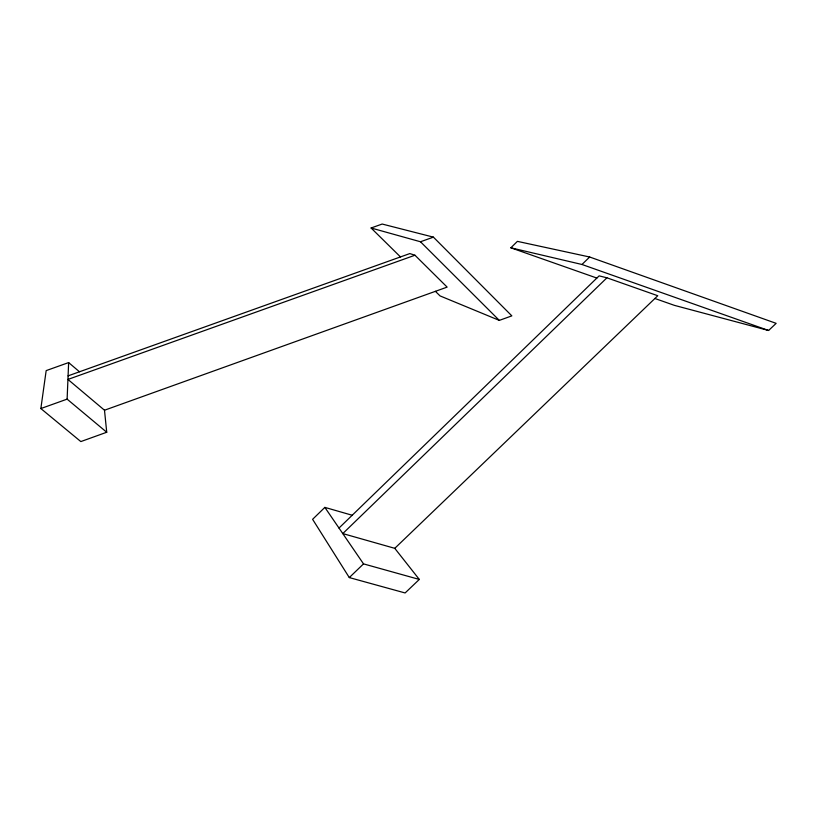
<?xml version="1.0" encoding="UTF-8"?>
<svg xmlns="http://www.w3.org/2000/svg" width="817" height="817" viewBox="0 0 817 817"><rect width="100%" height="100%" fill="white"/><g stroke="black" fill="none" stroke-linecap="round" stroke-linejoin="round"><path stroke-width="1.23" d="M106.731 432.254L67.117 399.135L68.638 362.585L46.171 370.612L40.85 408.551L80.832 441.578L106.731 432.254L104.494 410.226L67.944 379.435L414.954 255.231L447.134 287.114L104.494 410.226M596.859 278.066L510.86 247.806L517.406 241.362L589.66 257.008L776.15 323.348L768.593 330.487L674.423 305.364L654.897 298.491M352.188 515.251L324.86 507.388L312.605 519.316L349.288 577.578L405.12 592.958L419.305 579.437L394.774 548.33L342.793 533.583L606.929 277.811L657.767 295.734L394.774 548.33M510.86 247.806L581.97 264.483L589.66 257.008M339.004 528.048L599.127 275.87L606.929 277.811M349.288 577.578L363.524 563.883L419.305 579.437M435.4 291.332L440.046 295.907L499.31 320.387L511.84 315.873L433.398 237.134L382.172 224.042L371.092 227.994L400.473 256.926M371.092 227.994L420.479 241.761L433.398 237.134M68.087 375.861L409.838 253.576L414.954 255.231M40.85 408.551L67.117 399.135M581.97 264.483L768.593 330.487M68.638 362.585L79.484 371.776M420.479 241.761L499.31 320.387M324.86 507.388L363.524 563.883"/></g></svg>
